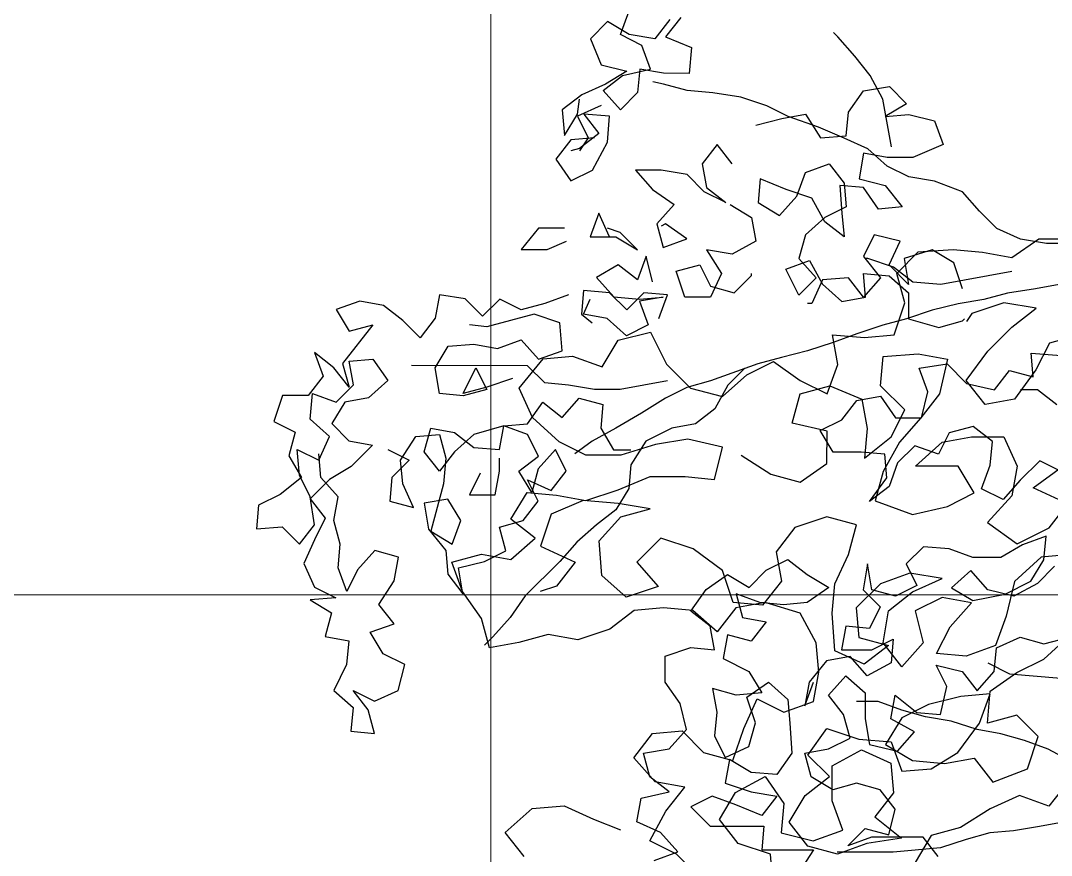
# Model space of a CAD drawing. Header units: millimetres. Extents: x 684983 to 685377, y 990360 to 990509.
# Drawn here: x 685183.662 to 685184.353, y 990435.863 to 990436.423 of the extents above; entities that cross this region are included whole.
import ezdxf

# ---------------------------------------------------------------- set-up
doc = ezdxf.new("R2010")
doc.units = ezdxf.units.MM
doc.layers.add('grid', color=8, linetype='Continuous', lineweight=9)
doc.layers.add('JACK  FRUIT TREE', color=7, linetype='Continuous')
doc.layers.add('TEAK', color=7, linetype='Continuous')

# ---------------------------------------------------------------- blocks, each defined once
blk = doc.blocks.new('JT')
at = {"color": 3}
for p, q in [((-0.57841, 1.47766, 157.72663), (-0.56644, 1.48603, 157.72663)), ((-0.56644, 1.48603, 157.72663), (-0.55208, 1.48601, 157.72663)), ((-0.62986, 1.47053, 157.72663), (-0.62028, 1.48009, 157.72663)), ((-0.62028, 1.48009, 157.72663), (-0.60473, 1.48128, 157.72663)), ((-0.60473, 1.48128, 157.72663), (-0.59157, 1.48007, 157.72663)), ((-0.59157, 1.48007, 157.72663), (-0.57841, 1.47766, 157.72663)), ((-0.62629, 1.45737, 157.72663), (-0.62986, 1.47053, 157.72663)), ((-0.63108, 1.44301, 157.72663), (-0.62629, 1.45737, 157.72663)), ((-0.58202, 1.45733, 157.72663), (-0.59638, 1.45255, 157.72663)), ((-0.56766, 1.45492, 157.72663), (-0.58202, 1.45733, 157.72663)), ((-0.59638, 1.45255, 157.72663), (-0.59877, 1.44897, 157.72663)), ((-0.57844, 1.44656, 157.72663), (-0.56766, 1.45492, 157.72663)), ((-0.58921, 1.4358, 157.72663), (-0.57844, 1.44656, 157.72663)), ((-0.75432, 1.44073, 157.72663), (-0.73996, 1.44431, 157.72663)), ((-0.73996, 1.44431, 157.72663), (-0.73279, 1.42995, 157.72663)), ((-0.65622, 1.42988, 157.72663), (-0.6586, 1.44304, 157.72663)), ((-0.6586, 1.44304, 157.72663), (-0.64425, 1.44183, 157.72663)), ((-0.64425, 1.44183, 157.72663), (-0.63108, 1.44301, 157.72663)), ((-0.54853, 1.44294, 157.72663), (-0.56169, 1.43936, 157.72663)), ((-0.76151, 1.42878, 157.72663), (-0.75432, 1.44073, 157.72663)), ((-0.56169, 1.43936, 157.72663), (-0.56769, 1.4274, 157.72663)), ((-0.79861, 1.41924, 157.72663), (-0.78783, 1.43239, 157.72663)), ((-0.78783, 1.43239, 157.72663), (-0.77467, 1.43357, 157.72663)), ((-0.77467, 1.43357, 157.72663), (-0.76151, 1.42878, 157.72663)), ((-0.63709, 1.42029, 157.72663), (-0.63588, 1.43345, 157.72663)), ((-0.63588, 1.43345, 157.72663), (-0.62032, 1.43463, 157.72663)), ((-0.62032, 1.43463, 157.72663), (-0.60716, 1.43222, 157.72663)), ((-0.60716, 1.43222, 157.72663), (-0.61077, 1.41667, 157.72663)), ((-0.5988, 1.42264, 157.72663), (-0.58921, 1.4358, 157.72663)), ((-0.73279, 1.42995, 157.72663), (-0.72204, 1.41917, 157.72663)), ((-0.69691, 1.42513, 157.72663), (-0.68494, 1.4311, 157.72663)), ((-0.68494, 1.4311, 157.72663), (-0.67298, 1.42271, 157.72663)), ((-0.66102, 1.41672, 157.72663), (-0.65622, 1.42988, 157.72663)), ((-0.70768, 1.41557, 157.72663), (-0.69691, 1.42513, 157.72663)), ((-0.56769, 1.4274, 157.72663), (-0.57727, 1.41425, 157.72663)), ((-0.79264, 1.40607, 157.72663), (-0.79861, 1.41924, 157.72663)), ((-0.72204, 1.41917, 157.72663), (-0.70768, 1.41557, 157.72663)), ((-0.67298, 1.42271, 157.72663), (-0.66102, 1.41672, 157.72663)), ((-0.67298, 1.41673, 157.72663), (-0.65982, 1.42031, 157.72663)), ((-0.65982, 1.42031, 157.72663), (-0.64547, 1.41431, 157.72663)), ((-0.62633, 1.40951, 157.72663), (-0.63709, 1.42029, 157.72663)), ((-0.59043, 1.41187, 157.72663), (-0.5988, 1.42264, 157.72663)), ((-0.67659, 1.40357, 157.72663), (-0.67298, 1.41673, 157.72663)), ((-0.64547, 1.41431, 157.72663), (-0.64309, 1.40115, 157.72663)), ((-0.61077, 1.41667, 157.72663), (-0.61915, 1.40591, 157.72663)), ((-0.57727, 1.41425, 157.72663), (-0.59043, 1.41187, 157.72663)), ((-0.63232, 1.39755, 157.72663), (-0.62633, 1.40951, 157.72663)), ((-0.78068, 1.39529, 157.72663), (-0.79264, 1.40607, 157.72663)), ((-0.61915, 1.40591, 157.72663), (-0.62873, 1.39515, 157.72663)), ((-0.66103, 1.39997, 157.72663), (-0.67659, 1.40357, 157.72663)), ((-0.66105, 1.38561, 157.72663), (-0.66103, 1.39997, 157.72663)), ((-0.64309, 1.40115, 157.72663), (-0.6443, 1.38799, 157.72663)), ((-0.72325, 1.39644, 157.72663), (-0.73761, 1.39406, 157.72663)), ((-0.7077, 1.39283, 157.72663), (-0.72325, 1.39644, 157.72663)), ((-0.6443, 1.38799, 157.72663), (-0.63232, 1.39755, 157.72663)), ((-0.60959, 1.39514, 157.72663), (-0.59643, 1.39752, 157.72663)), ((-0.59643, 1.39752, 157.72663), (-0.58207, 1.3975, 157.72663)), ((-0.58207, 1.3975, 157.72663), (-0.5761, 1.38434, 157.72663)), ((-0.76873, 1.3893, 157.72663), (-0.78068, 1.39529, 157.72663)), ((-0.73761, 1.39406, 157.72663), (-0.75317, 1.38929, 157.72663)), ((-0.71131, 1.37848, 157.72663), (-0.7077, 1.39283, 157.72663)), ((-0.62873, 1.39515, 157.72663), (-0.63593, 1.382, 157.72663)), ((-0.62157, 1.38438, 157.72663), (-0.60959, 1.39514, 157.72663)), ((-0.75317, 1.38929, 157.72663), (-0.76873, 1.3893, 157.72663)), ((-0.69933, 1.38924, 157.72663), (-0.68618, 1.38085, 157.72663)), ((-0.67302, 1.37725, 157.72663), (-0.66105, 1.38561, 157.72663)), ((-0.63593, 1.382, 157.72663), (-0.63953, 1.36884, 157.72663)), ((-0.60242, 1.38436, 157.72663), (-0.62157, 1.38438, 157.72663)), ((-0.59525, 1.37239, 157.72663), (-0.60242, 1.38436, 157.72663)), ((-0.5761, 1.38434, 157.72663), (-0.57851, 1.37118, 157.72663)), ((-0.56893, 1.37476, 157.72663), (-0.55576, 1.38432, 157.72663)), ((-0.75438, 1.37373, 157.72663), (-0.74002, 1.3797, 157.72663)), ((-0.74002, 1.3797, 157.72663), (-0.72447, 1.37969, 157.72663)), ((-0.72447, 1.37969, 157.72663), (-0.71131, 1.37848, 157.72663)), ((-0.68618, 1.38085, 157.72663), (-0.67302, 1.37725, 157.72663)), ((-0.80225, 1.36062, 157.72663), (-0.79506, 1.37257, 157.72663)), ((-0.79506, 1.37257, 157.72663), (-0.7819, 1.37136, 157.72663)), ((-0.76874, 1.36896, 157.72663), (-0.75438, 1.37373, 157.72663)), ((-0.60723, 1.36642, 157.72663), (-0.59525, 1.37239, 157.72663)), ((-0.55338, 1.36757, 157.72663), (-0.56893, 1.37476, 157.72663)), ((-0.76994, 1.36896, 157.72663), (-0.7843, 1.36299, 157.72663)), ((-0.7819, 1.37136, 157.72663), (-0.76874, 1.36896, 157.72663)), ((-0.75439, 1.36775, 157.72663), (-0.76994, 1.36896, 157.72663)), ((-0.74003, 1.36534, 157.72663), (-0.75439, 1.36775, 157.72663)), ((-0.63953, 1.36884, 157.72663), (-0.62278, 1.36284, 157.72663)), ((-0.57851, 1.37118, 157.72663), (-0.58928, 1.35922, 157.72663)), ((-0.7532, 1.36177, 157.72663), (-0.74003, 1.36534, 157.72663)), ((-0.62278, 1.36284, 157.72663), (-0.60723, 1.36642, 157.72663)), ((-0.56177, 1.35681, 157.72663), (-0.55338, 1.36757, 157.72663)), ((-0.79149, 1.35223, 157.72663), (-0.80225, 1.36062, 157.72663)), ((-0.7843, 1.36299, 157.72663), (-0.7891, 1.34864, 157.72663)), ((-0.76278, 1.35101, 157.72663), (-0.7532, 1.36177, 157.72663)), ((-0.66107, 1.36168, 157.72663), (-0.67543, 1.35691, 157.72663)), ((-0.64791, 1.35808, 157.72663), (-0.66107, 1.36168, 157.72663)), ((-0.58928, 1.35922, 157.72663), (-0.57613, 1.34964, 157.72663)), ((-0.67543, 1.35691, 157.72663), (-0.68382, 1.34615, 157.72663)), ((-0.65151, 1.34492, 157.72663), (-0.64791, 1.35808, 157.72663)), ((-0.57613, 1.34964, 157.72663), (-0.56177, 1.35681, 157.72663)), ((-0.80227, 1.34267, 157.72663), (-0.79149, 1.35223, 157.72663)), ((-0.7616, 1.33545, 157.72663), (-0.76278, 1.35101, 157.72663)), ((-0.73526, 1.35218, 157.72663), (-0.74604, 1.34142, 157.72663)), ((-0.72091, 1.34738, 157.72663), (-0.73526, 1.35218, 157.72663)), ((-0.82859, 1.3415, 157.72663), (-0.81543, 1.34507, 157.72663)), ((-0.81543, 1.34507, 157.72663), (-0.80227, 1.34267, 157.72663)), ((-0.7891, 1.34864, 157.72663), (-0.77356, 1.34145, 157.72663)), ((-0.70775, 1.3378, 157.72663), (-0.72091, 1.34738, 157.72663)), ((-0.68382, 1.34615, 157.72663), (-0.68144, 1.33299, 157.72663)), ((-0.65751, 1.33177, 157.72663), (-0.65151, 1.34492, 157.72663)), ((-0.55221, 1.34483, 157.72663), (-0.56537, 1.34365, 157.72663)), ((-0.82382, 1.32833, 157.72663), (-0.82859, 1.3415, 157.72663)), ((-0.77356, 1.34145, 157.72663), (-0.78194, 1.33069, 157.72663)), ((-0.74604, 1.34142, 157.72663), (-0.73648, 1.33064, 157.72663)), ((-0.56537, 1.34365, 157.72663), (-0.57734, 1.33289, 157.72663)), ((-0.75084, 1.32587, 157.72663), (-0.7616, 1.33545, 157.72663)), ((-0.70298, 1.32343, 157.72663), (-0.70775, 1.3378, 157.72663)), ((-0.624, 1.33652, 157.72663), (-0.63717, 1.33175, 157.72663)), ((-0.60965, 1.33412, 157.72663), (-0.624, 1.33652, 157.72663)), ((-0.68144, 1.33299, 157.72663), (-0.68982, 1.32223, 157.72663)), ((-0.65872, 1.31861, 157.72663), (-0.65751, 1.33177, 157.72663)), ((-0.63717, 1.33175, 157.72663), (-0.64795, 1.32099, 157.72663)), ((-0.62281, 1.32815, 157.72663), (-0.60965, 1.33412, 157.72663)), ((-0.57734, 1.33289, 157.72663), (-0.58095, 1.31734, 157.72663)), ((-0.81545, 1.31636, 157.72663), (-0.82382, 1.32833, 157.72663)), ((-0.78194, 1.33069, 157.72663), (-0.78912, 1.3283, 157.72663)), ((-0.73648, 1.33064, 157.72663), (-0.75084, 1.32587, 157.72663)), ((-0.63359, 1.31978, 157.72663), (-0.62281, 1.32815, 157.72663)), ((-0.68982, 1.32223, 157.72663), (-0.70298, 1.32343, 157.72663)), ((-0.68862, 1.32342, 157.72663), (-0.70179, 1.32104, 157.72663)), ((-0.67307, 1.31862, 157.72663), (-0.68862, 1.32342, 157.72663)), ((-0.60966, 1.32574, 157.72663), (-0.62163, 1.31977, 157.72663)), ((-0.5965, 1.32334, 157.72663), (-0.60966, 1.32574, 157.72663)), ((-0.60608, 1.31258, 157.72663), (-0.5965, 1.32334, 157.72663)), ((-0.74725, 1.31989, 157.72663), (-0.75803, 1.31152, 157.72663)), ((-0.73409, 1.32107, 157.72663), (-0.74725, 1.31989, 157.72663)), ((-0.72093, 1.31986, 157.72663), (-0.73409, 1.32107, 157.72663)), ((-0.71017, 1.31028, 157.72663), (-0.72093, 1.31986, 157.72663)), ((-0.70179, 1.32104, 157.72663), (-0.71017, 1.31028, 157.72663)), ((-0.66591, 1.30545, 157.72663), (-0.67307, 1.31862, 157.72663)), ((-0.65754, 1.30186, 157.72663), (-0.65872, 1.31861, 157.72663)), ((-0.64795, 1.32099, 157.72663), (-0.64676, 1.30783, 157.72663)), ((-0.636, 1.30543, 157.72663), (-0.63359, 1.31978, 157.72663)), ((-0.62163, 1.31977, 157.72663), (-0.61805, 1.30541, 157.72663)), ((-0.58095, 1.31734, 157.72663), (-0.58575, 1.30418, 157.72663)), ((-0.81188, 1.30319, 157.72663), (-0.81545, 1.31636, 157.72663)), ((-0.61207, 1.30062, 157.72663), (-0.60608, 1.31258, 157.72663)), ((-0.78555, 1.30915, 157.72663), (-0.79871, 1.30557, 157.72663)), ((-0.77239, 1.30675, 157.72663), (-0.78555, 1.30915, 157.72663)), ((-0.75803, 1.31152, 157.72663), (-0.77239, 1.30675, 157.72663)), ((-0.64676, 1.30783, 157.72663), (-0.6336, 1.30423, 157.72663)), ((-0.56422, 1.29818, 157.72663), (-0.55224, 1.30894, 157.72663)), ((-0.79871, 1.30557, 157.72663), (-0.81188, 1.30319, 157.72663)), ((-0.66472, 1.29229, 157.72663), (-0.66591, 1.30545, 157.72663)), ((-0.6336, 1.30423, 157.72663), (-0.64438, 1.29586, 157.72663)), ((-0.62763, 1.29465, 157.72663), (-0.636, 1.30543, 157.72663)), ((-0.61805, 1.30541, 157.72663), (-0.62763, 1.29465, 157.72663)), ((-0.58575, 1.30418, 157.72663), (-0.59891, 1.29941, 157.72663)), ((-0.64438, 1.29586, 157.72663), (-0.65754, 1.30186, 157.72663)), ((-0.59891, 1.29941, 157.72663), (-0.61207, 1.30062, 157.72663)), ((-0.57619, 1.29221, 157.72663), (-0.56422, 1.29818, 157.72663)), ((-0.66713, 1.27913, 157.72663), (-0.66472, 1.29229, 157.72663)), ((-0.58816, 1.28385, 157.72663), (-0.57619, 1.29221, 157.72663)), ((-0.69825, 1.2672, 157.72663), (-0.69225, 1.28035, 157.72663)), ((-0.69225, 1.28035, 157.72663), (-0.68029, 1.27436, 157.72663)), ((-0.60132, 1.28147, 157.72663), (-0.61568, 1.27789, 157.72663)), ((-0.58816, 1.28265, 157.72663), (-0.60132, 1.28147, 157.72663)), ((-0.59296, 1.26949, 157.72663), (-0.58816, 1.28265, 157.72663)), ((-0.58937, 1.26949, 157.72663), (-0.58816, 1.28385, 157.72663)), ((-0.68029, 1.27436, 157.72663), (-0.66713, 1.27913, 157.72663)), ((-0.61568, 1.27789, 157.72663), (-0.62765, 1.27192, 157.72663)), ((-0.62765, 1.27192, 157.72663), (-0.63484, 1.25996, 157.72663)), ((-0.5762, 1.27307, 157.72663), (-0.58937, 1.26949, 157.72663)), ((-0.56664, 1.26349, 157.72663), (-0.5762, 1.27307, 157.72663)), ((-0.70305, 1.25284, 157.72663), (-0.69825, 1.2672, 157.72663)), ((-0.66954, 1.25521, 157.72663), (-0.66116, 1.26716, 157.72663)), ((-0.66116, 1.26716, 157.72663), (-0.6468, 1.26236, 157.72663)), ((-0.60254, 1.25634, 157.72663), (-0.59296, 1.26949, 157.72663)), ((-0.74731, 1.25408, 157.72663), (-0.73893, 1.26484, 157.72663)), ((-0.73893, 1.26484, 157.72663), (-0.72577, 1.26603, 157.72663)), ((-0.72577, 1.26603, 157.72663), (-0.7162, 1.25644, 157.72663)), ((-0.6468, 1.26236, 157.72663), (-0.63245, 1.26115, 157.72663)), ((-0.57144, 1.24913, 157.72663), (-0.56664, 1.26349, 157.72663)), ((-0.65878, 1.25041, 157.72663), (-0.64561, 1.25758, 157.72663)), ((-0.64561, 1.25758, 157.72663), (-0.63246, 1.25158, 157.72663)), ((-0.63484, 1.25996, 157.72663), (-0.62288, 1.25277, 157.72663)), ((-0.63245, 1.26115, 157.72663), (-0.62767, 1.24799, 157.72663)), ((-0.73775, 1.2433, 157.72663), (-0.74731, 1.25408, 157.72663)), ((-0.7162, 1.25644, 157.72663), (-0.70305, 1.25284, 157.72663)), ((-0.65998, 1.24563, 157.72663), (-0.66954, 1.25521, 157.72663)), ((-0.62288, 1.25277, 157.72663), (-0.60853, 1.25156, 157.72663)), ((-0.61451, 1.24917, 157.72663), (-0.60254, 1.25634, 157.72663)), ((-0.60853, 1.25156, 157.72663), (-0.59536, 1.25394, 157.72663)), ((-0.59536, 1.25394, 157.72663), (-0.587, 1.24317, 157.72663)), ((-0.65879, 1.23486, 157.72663), (-0.65878, 1.25041, 157.72663)), ((-0.63246, 1.25158, 157.72663), (-0.63127, 1.23842, 157.72663)), ((-0.62767, 1.24799, 157.72663), (-0.61451, 1.24917, 157.72663)), ((-0.587, 1.24317, 157.72663), (-0.57144, 1.24913, 157.72663)), ((-0.70186, 1.23848, 157.72663), (-0.68869, 1.24565, 157.72663)), ((-0.68869, 1.24565, 157.72663), (-0.68033, 1.23368, 157.72663)), ((-0.67076, 1.23726, 157.72663), (-0.65998, 1.24563, 157.72663)), ((-0.72459, 1.2409, 157.72663), (-0.73775, 1.2433, 157.72663)), ((-0.73298, 1.23014, 157.72663), (-0.72459, 1.2409, 157.72663)), ((-0.5535, 1.24313, 157.72663), (-0.56188, 1.23237, 157.72663)), ((-0.70905, 1.22653, 157.72663), (-0.70186, 1.23848, 157.72663)), ((-0.67795, 1.2253, 157.72663), (-0.67076, 1.23726, 157.72663)), ((-0.65402, 1.22169, 157.72663), (-0.65879, 1.23486, 157.72663)), ((-0.63127, 1.23842, 157.72663), (-0.63966, 1.22766, 157.72663)), ((-0.57504, 1.23717, 157.72663), (-0.58821, 1.2312, 157.72663)), ((-0.56188, 1.23237, 157.72663), (-0.57504, 1.23717, 157.72663)), ((-0.80477, 1.22063, 157.72663), (-0.7928, 1.23139, 157.72663)), ((-0.7928, 1.23139, 157.72663), (-0.77844, 1.23257, 157.72663)), ((-0.77844, 1.23257, 157.72663), (-0.76529, 1.22658, 157.72663)), ((-0.74017, 1.21698, 157.72663), (-0.73298, 1.23014, 157.72663)), ((-0.68033, 1.23368, 157.72663), (-0.68154, 1.22052, 157.72663)), ((-0.58821, 1.2312, 157.72663), (-0.60137, 1.22284, 157.72663)), ((-0.76529, 1.22658, 157.72663), (-0.75333, 1.22178, 157.72663)), ((-0.70069, 1.21575, 157.72663), (-0.70905, 1.22653, 157.72663)), ((-0.66958, 1.21453, 157.72663), (-0.67795, 1.2253, 157.72663)), ((-0.63966, 1.22766, 157.72663), (-0.6277, 1.21808, 157.72663)), ((-0.79641, 1.20986, 157.72663), (-0.80477, 1.22063, 157.72663)), ((-0.68154, 1.22052, 157.72663), (-0.66718, 1.21692, 157.72663)), ((-0.66718, 1.21692, 157.72663), (-0.65402, 1.22169, 157.72663)), ((-0.60137, 1.22284, 157.72663), (-0.61454, 1.21926, 157.72663)), ((-0.72821, 1.21099, 157.72663), (-0.74017, 1.21698, 157.72663)), ((-0.68633, 1.21095, 157.72663), (-0.70069, 1.21575, 157.72663)), ((-0.6277, 1.21808, 157.72663), (-0.64326, 1.2157, 157.72663)), ((-0.61454, 1.21926, 157.72663), (-0.62173, 1.2073, 157.72663)), ((-0.65642, 1.21092, 157.72663), (-0.66958, 1.21453, 157.72663)), ((-0.64326, 1.2157, 157.72663), (-0.65642, 1.21092, 157.72663)), ((-0.71745, 1.20021, 157.72663), (-0.72821, 1.21099, 157.72663)), ((-0.68515, 1.19779, 157.72663), (-0.68633, 1.21095, 157.72663))]:
    blk.add_line(p, q, dxfattribs=at)
blk = doc.blocks.new('A$C25655A80')
at = {"color": 62}
for p, q in [((-0.68283, 1.76365), (-0.67898, 1.77422)), ((-0.6886, 1.76943), (-0.69629, 1.76174)), ((-0.67899, 1.76365), (-0.6886, 1.76943)), ((-0.66072, 1.77036), (-0.66745, 1.76172)), ((-0.65591, 1.77132), (-0.66265, 1.76267)), ((-0.58574, 1.7626), (-0.58766, 1.76453)), ((-0.69629, 1.76174), (-0.6915, 1.7502)), ((-0.67322, 1.75884), (-0.68283, 1.76365)), ((-0.66745, 1.76172), (-0.67899, 1.76365)), ((-0.66265, 1.76267), (-0.65112, 1.75786)), ((-0.57806, 1.75394), (-0.58574, 1.7626)), ((-0.66939, 1.74826), (-0.67322, 1.75884)), ((-0.65112, 1.75786), (-0.65209, 1.74632)), ((-0.6915, 1.7502), (-0.67996, 1.74731)), ((-0.57134, 1.74529), (-0.57806, 1.75394)), ((-0.69055, 1.73867), (-0.68189, 1.74539)), ((-0.67996, 1.74731), (-0.68958, 1.74155)), ((-0.68189, 1.74539), (-0.66939, 1.74826)), ((-0.6742, 1.74826), (-0.67517, 1.73769)), ((-0.66362, 1.74633), (-0.6742, 1.74826)), ((-0.65209, 1.74632), (-0.66362, 1.74633)), ((-0.68958, 1.74155), (-0.70016, 1.73675)), ((-0.66363, 1.74153), (-0.66843, 1.74249)), ((-0.65306, 1.73863), (-0.66363, 1.74153)), ((-0.56558, 1.73471), (-0.57134, 1.74529)), ((-0.70016, 1.73675), (-0.70882, 1.73003)), ((-0.68286, 1.73001), (-0.69055, 1.73867)), ((-0.67517, 1.73769), (-0.68286, 1.73001)), ((-0.64152, 1.73766), (-0.65306, 1.73863)), ((-0.62903, 1.73573), (-0.64152, 1.73766)), ((-0.58097, 1.72895), (-0.57423, 1.73856)), ((-0.57423, 1.73856), (-0.56269, 1.74047)), ((-0.56269, 1.74047), (-0.55501, 1.73277)), ((-0.70209, 1.7281), (-0.70112, 1.73483)), ((-0.69151, 1.73194), (-0.70209, 1.72714)), ((-0.61749, 1.73187), (-0.62903, 1.73573)), ((-0.60788, 1.72705), (-0.61749, 1.73187)), ((-0.56175, 1.71355), (-0.56558, 1.73471)), ((-0.55501, 1.73277), (-0.56463, 1.72702)), ((-0.70882, 1.73003), (-0.70787, 1.71849)), ((-0.70787, 1.71849), (-0.70209, 1.7281)), ((-0.70209, 1.72714), (-0.69729, 1.71752)), ((-0.69921, 1.7281), (-0.69249, 1.71944)), ((-0.68767, 1.72713), (-0.69921, 1.7281)), ((-0.68864, 1.71559), (-0.68767, 1.72713)), ((-0.61077, 1.7261), (-0.60019, 1.72801)), ((-0.59443, 1.72224), (-0.60788, 1.72705)), ((-0.60019, 1.72801), (-0.59347, 1.71743)), ((-0.58194, 1.71838), (-0.58097, 1.72895)), ((-0.56463, 1.72702), (-0.55405, 1.72797)), ((-0.55405, 1.72797), (-0.54252, 1.72507)), ((-0.62231, 1.72322), (-0.61077, 1.7261)), ((-0.54252, 1.72507), (-0.53868, 1.71449)), ((-0.69249, 1.71944), (-0.70114, 1.71272)), ((-0.5829, 1.71742), (-0.59443, 1.72224)), ((-0.59347, 1.71743), (-0.58194, 1.71838)), ((-0.70499, 1.71657), (-0.71172, 1.70792)), ((-0.69441, 1.71752), (-0.70499, 1.71657)), ((-0.69729, 1.71752), (-0.70114, 1.71176)), ((-0.69539, 1.7031), (-0.68864, 1.71559)), ((-0.63962, 1.71459), (-0.64636, 1.70594)), ((-0.6329, 1.70593), (-0.63962, 1.71459)), ((-0.57233, 1.7126), (-0.5829, 1.71742)), ((-0.53868, 1.71449), (-0.55215, 1.70874)), ((-0.70114, 1.71272), (-0.70499, 1.71176)), ((-0.57425, 1.71068), (-0.57619, 1.69915)), ((-0.56368, 1.70875), (-0.57425, 1.71068)), ((-0.56368, 1.7049), (-0.57233, 1.7126)), ((-0.55215, 1.70874), (-0.56368, 1.70875)), ((-0.71172, 1.70792), (-0.705, 1.6983)), ((-0.64636, 1.70594), (-0.64444, 1.69537)), ((-0.60022, 1.70205), (-0.58964, 1.70589)), ((-0.58964, 1.70589), (-0.58292, 1.69723)), ((-0.55408, 1.70009), (-0.56368, 1.7049)), ((-0.705, 1.6983), (-0.69539, 1.7031)), ((-0.67616, 1.70308), (-0.66848, 1.69443)), ((-0.66462, 1.70307), (-0.67616, 1.70308)), ((-0.65309, 1.70114), (-0.66462, 1.70307)), ((-0.64541, 1.69344), (-0.65309, 1.70114)), ((-0.60407, 1.69148), (-0.60022, 1.70205)), ((-0.54254, 1.69816), (-0.55408, 1.70009)), ((-0.64444, 1.69537), (-0.6358, 1.68863)), ((-0.62041, 1.69919), (-0.62138, 1.68862)), ((-0.60888, 1.69437), (-0.62041, 1.69919)), ((-0.57427, 1.6953), (-0.58484, 1.69627)), ((-0.58484, 1.69627), (-0.58389, 1.68377)), ((-0.58292, 1.69723), (-0.58197, 1.68666)), ((-0.57619, 1.69915), (-0.56465, 1.69625)), ((-0.56755, 1.68568), (-0.57427, 1.6953)), ((-0.56465, 1.69625), (-0.55697, 1.68663)), ((-0.53005, 1.69334), (-0.54254, 1.69816)), ((-0.66848, 1.69443), (-0.65887, 1.68769)), ((-0.6358, 1.68863), (-0.64541, 1.69344)), ((-0.61177, 1.68284), (-0.60407, 1.69148)), ((-0.59734, 1.69052), (-0.60888, 1.69437)), ((-0.59159, 1.67994), (-0.59734, 1.69052)), ((-0.52237, 1.68468), (-0.53005, 1.69334)), ((-0.65887, 1.68769), (-0.66657, 1.67904)), ((-0.63388, 1.68767), (-0.62427, 1.68189)), ((-0.62138, 1.68862), (-0.61177, 1.68284)), ((-0.58197, 1.68666), (-0.59158, 1.68186)), ((-0.55697, 1.68663), (-0.56755, 1.68568)), ((-0.69252, 1.68387), (-0.69637, 1.6733)), ((-0.68772, 1.6733), (-0.69252, 1.68387)), ((-0.62427, 1.68189), (-0.62236, 1.67131)), ((-0.59158, 1.68186), (-0.60024, 1.67418)), ((-0.58389, 1.68377), (-0.58294, 1.6732)), ((-0.51468, 1.67698), (-0.52237, 1.68468)), ((-0.71944, 1.67717), (-0.72714, 1.66756)), ((-0.70791, 1.67716), (-0.71944, 1.67717)), ((-0.68291, 1.67521), (-0.68868, 1.67714)), ((-0.66657, 1.67904), (-0.66369, 1.66847)), ((-0.66272, 1.67904), (-0.66465, 1.67808)), ((-0.65312, 1.6723), (-0.66272, 1.67904)), ((-0.58294, 1.6732), (-0.59159, 1.67994)), ((-0.50411, 1.67217), (-0.51468, 1.67698)), ((-0.69637, 1.6733), (-0.68484, 1.67329)), ((-0.68484, 1.67329), (-0.67523, 1.66752)), ((-0.67523, 1.66752), (-0.68291, 1.67521)), ((-0.66369, 1.66847), (-0.65312, 1.6723)), ((-0.60024, 1.67418), (-0.60314, 1.6636)), ((-0.56948, 1.67415), (-0.5743, 1.66454)), ((-0.55795, 1.67125), (-0.56948, 1.67415)), ((-0.49258, 1.67023), (-0.50411, 1.67217)), ((-0.72714, 1.66756), (-0.7156, 1.66755)), ((-0.7156, 1.66755), (-0.70695, 1.67139)), ((-0.64447, 1.66749), (-0.63775, 1.65691)), ((-0.63293, 1.66555), (-0.64447, 1.66749)), ((-0.62236, 1.67131), (-0.63293, 1.66555)), ((-0.56276, 1.66068), (-0.55795, 1.67125)), ((-0.54353, 1.6674), (-0.55603, 1.66356)), ((-0.53392, 1.66162), (-0.54353, 1.6674)), ((-0.47912, 1.67022), (-0.49258, 1.67023)), ((-0.67139, 1.66463), (-0.67524, 1.65406)), ((-0.66851, 1.65309), (-0.67139, 1.66463)), ((-0.60891, 1.6588), (-0.59833, 1.66264)), ((-0.60314, 1.6636), (-0.59545, 1.65495)), ((-0.59833, 1.66264), (-0.59257, 1.65206)), ((-0.5743, 1.66454), (-0.56661, 1.65492)), ((-0.57237, 1.66358), (-0.57334, 1.66358)), ((-0.56084, 1.65972), (-0.57237, 1.66358)), ((-0.55603, 1.66356), (-0.55412, 1.65202)), ((-0.68389, 1.66079), (-0.69351, 1.65504)), ((-0.67524, 1.65406), (-0.68389, 1.66079)), ((-0.65794, 1.65789), (-0.64736, 1.66076)), ((-0.6541, 1.64635), (-0.65794, 1.65789)), ((-0.64736, 1.66076), (-0.64256, 1.65114)), ((-0.60315, 1.64726), (-0.60891, 1.6588)), ((-0.55412, 1.65202), (-0.56276, 1.66068)), ((-0.5522, 1.65298), (-0.56084, 1.65972)), ((-0.53009, 1.65008), (-0.53392, 1.66162)), ((-0.69351, 1.65504), (-0.68582, 1.64638)), ((-0.63775, 1.65691), (-0.64257, 1.64634)), ((-0.63199, 1.64825), (-0.62429, 1.65593)), ((-0.62429, 1.65593), (-0.62429, 1.65689)), ((-0.59545, 1.65495), (-0.60315, 1.64726)), ((-0.59257, 1.65398), (-0.59739, 1.64341)), ((-0.58103, 1.65493), (-0.59257, 1.65398)), ((-0.57431, 1.64627), (-0.58103, 1.65493)), ((-0.56661, 1.65492), (-0.57431, 1.64627)), ((-0.5743, 1.65685), (-0.56277, 1.65588)), ((-0.57335, 1.64627), (-0.5743, 1.65685)), ((-0.56277, 1.65588), (-0.55412, 1.64818)), ((-0.50797, 1.65775), (-0.5397, 1.65201)), ((-0.69928, 1.64927), (-0.70025, 1.6387)), ((-0.68774, 1.6483), (-0.69928, 1.64927)), ((-0.64256, 1.65114), (-0.63199, 1.64825)), ((-0.59257, 1.65206), (-0.58393, 1.64436)), ((-0.5397, 1.65201), (-0.5522, 1.65298)), ((-0.49741, 1.65005), (-0.5099, 1.64814)), ((-0.48683, 1.65196), (-0.49741, 1.65005)), ((-0.79926, 1.64456), (-0.80984, 1.64072)), ((-0.78869, 1.64263), (-0.79926, 1.64456)), ((-0.76369, 1.64741), (-0.76562, 1.63684)), ((-0.75215, 1.64548), (-0.76369, 1.64741)), ((-0.74447, 1.63778), (-0.75215, 1.64548)), ((-0.73677, 1.64546), (-0.74447, 1.63778)), ((-0.72717, 1.64065), (-0.73677, 1.64546)), ((-0.70601, 1.64736), (-0.71659, 1.64352)), ((-0.69929, 1.6387), (-0.6964, 1.64543)), ((-0.68006, 1.6406), (-0.68774, 1.6483)), ((-0.68582, 1.64638), (-0.67429, 1.6454)), ((-0.67236, 1.64829), (-0.68006, 1.6406)), ((-0.66371, 1.64636), (-0.67429, 1.64444)), ((-0.67429, 1.6454), (-0.66371, 1.64636)), ((-0.67429, 1.64444), (-0.67045, 1.63387)), ((-0.66179, 1.64732), (-0.67236, 1.64829)), ((-0.66565, 1.63675), (-0.66179, 1.64732)), ((-0.64257, 1.64634), (-0.6541, 1.64635)), ((-0.58393, 1.64436), (-0.57335, 1.64627)), ((-0.55412, 1.64818), (-0.55413, 1.63664)), ((-0.52048, 1.64526), (-0.53202, 1.64335)), ((-0.5099, 1.64814), (-0.52048, 1.64526)), ((-0.80984, 1.64072), (-0.80408, 1.6311)), ((-0.78004, 1.63589), (-0.78869, 1.64263)), ((-0.71659, 1.64352), (-0.72717, 1.64065)), ((-0.59739, 1.64341), (-0.59931, 1.64341)), ((-0.54356, 1.64048), (-0.5551, 1.63664)), ((-0.53202, 1.64335), (-0.54356, 1.64048)), ((-0.77236, 1.62819), (-0.78004, 1.63589)), ((-0.76562, 1.63684), (-0.77236, 1.62819)), ((-0.7214, 1.63872), (-0.74255, 1.63297)), ((-0.70987, 1.63486), (-0.7214, 1.63872)), ((-0.70892, 1.62237), (-0.70987, 1.63486)), ((-0.70025, 1.6387), (-0.69545, 1.63485)), ((-0.68872, 1.63677), (-0.69929, 1.6387)), ((-0.68007, 1.62907), (-0.68872, 1.63677)), ((-0.5551, 1.63664), (-0.56567, 1.63377)), ((-0.55413, 1.63664), (-0.54068, 1.63279)), ((-0.54068, 1.63279), (-0.5301, 1.63566)), ((-0.5301, 1.63566), (-0.52914, 1.63662)), ((-0.7935, 1.63398), (-0.80698, 1.61669)), ((-0.80408, 1.6311), (-0.7935, 1.63398)), ((-0.74255, 1.63297), (-0.75024, 1.63394)), ((-0.67045, 1.63387), (-0.68007, 1.62907)), ((-0.56567, 1.63377), (-0.57721, 1.62994)), ((-0.73776, 1.62335), (-0.72718, 1.62719)), ((-0.72718, 1.62719), (-0.71949, 1.61853)), ((-0.58779, 1.6261), (-0.59933, 1.62227)), ((-0.57721, 1.62994), (-0.58779, 1.6261)), ((-0.81947, 1.62151), (-0.81563, 1.61093)), ((-0.81082, 1.61477), (-0.81947, 1.62151)), ((-0.76564, 1.61473), (-0.75986, 1.62433)), ((-0.75986, 1.62433), (-0.74833, 1.62529)), ((-0.74833, 1.62529), (-0.73776, 1.62335)), ((-0.71949, 1.61853), (-0.70892, 1.62237)), ((-0.59933, 1.62227), (-0.61087, 1.61939)), ((-0.49935, 1.62121), (-0.4859, 1.62024)), ((-0.4984, 1.61064), (-0.49935, 1.62121)), ((-0.80698, 1.61669), (-0.8041, 1.60611)), ((-0.80409, 1.61765), (-0.79352, 1.6186)), ((-0.80218, 1.60707), (-0.80409, 1.61765)), ((-0.79352, 1.6186), (-0.78679, 1.60898)), ((-0.62144, 1.61652), (-0.6426, 1.60885)), ((-0.61087, 1.61939), (-0.62144, 1.61652)), ((-0.54935, 1.61453), (-0.53685, 1.61644)), ((-0.53685, 1.61644), (-0.52821, 1.60778)), ((-0.8041, 1.60611), (-0.81082, 1.61477)), ((-0.7243, 1.61565), (-0.77621, 1.6157)), ((-0.76373, 1.60319), (-0.76564, 1.61473)), ((-0.75315, 1.60318), (-0.74738, 1.61471)), ((-0.74738, 1.61471), (-0.74258, 1.60509)), ((-0.71662, 1.60795), (-0.7243, 1.61565)), ((-0.62721, 1.6146), (-0.63491, 1.60692)), ((-0.54551, 1.60395), (-0.54935, 1.61453)), ((-0.51571, 1.60489), (-0.50897, 1.61353)), ((-0.50897, 1.61353), (-0.4984, 1.61064)), ((-0.81563, 1.61093), (-0.82237, 1.60228)), ((-0.78679, 1.60898), (-0.79545, 1.6013)), ((-0.73104, 1.60989), (-0.74258, 1.60605)), ((-0.70605, 1.60698), (-0.71662, 1.60795)), ((-0.66183, 1.60886), (-0.68298, 1.60504)), ((-0.6426, 1.60885), (-0.65318, 1.60597)), ((-0.52821, 1.60778), (-0.51571, 1.60489)), ((-0.82142, 1.59171), (-0.82045, 1.60324)), ((-0.82045, 1.60324), (-0.80987, 1.59939)), ((-0.80987, 1.59939), (-0.80218, 1.60707)), ((-0.75316, 1.60222), (-0.76373, 1.60319)), ((-0.74258, 1.60509), (-0.75316, 1.60222)), ((-0.74258, 1.60605), (-0.75315, 1.60318)), ((-0.69451, 1.60505), (-0.70605, 1.60698)), ((-0.68298, 1.60504), (-0.69451, 1.60505)), ((-0.65318, 1.60597), (-0.66279, 1.60117)), ((-0.63491, 1.60692), (-0.64069, 1.59635)), ((-0.54841, 1.59242), (-0.54551, 1.60395)), ((-0.49649, 1.60487), (-0.50418, 1.60487)), ((-0.48784, 1.59813), (-0.49649, 1.60487)), ((-0.8339, 1.60229), (-0.83776, 1.59076)), ((-0.82237, 1.60228), (-0.8339, 1.60229)), ((-0.80603, 1.59938), (-0.81181, 1.58978)), ((-0.79545, 1.6013), (-0.80603, 1.59938)), ((-0.72433, 1.5897), (-0.71759, 1.5993)), ((-0.71759, 1.5993), (-0.70894, 1.59257)), ((-0.70894, 1.59257), (-0.70125, 1.60121)), ((-0.70125, 1.60121), (-0.69067, 1.59832)), ((-0.69067, 1.59832), (-0.69165, 1.58774)), ((-0.66279, 1.60117), (-0.67337, 1.59446)), ((-0.58398, 1.59149), (-0.57724, 1.60013)), ((-0.57724, 1.60013), (-0.56666, 1.60205)), ((-0.56666, 1.60205), (-0.55994, 1.59243)), ((-0.67337, 1.59446), (-0.68492, 1.58774)), ((-0.64069, 1.59635), (-0.64935, 1.58963)), ((-0.83776, 1.59076), (-0.82815, 1.58595)), ((-0.81277, 1.58401), (-0.82142, 1.59171)), ((-0.81181, 1.58978), (-0.80412, 1.58208)), ((-0.7349, 1.58874), (-0.74836, 1.58491)), ((-0.73684, 1.57817), (-0.7349, 1.58874)), ((-0.7349, 1.58874), (-0.72433, 1.5897)), ((-0.72433, 1.58489), (-0.7349, 1.58874)), ((-0.64935, 1.58963), (-0.65992, 1.58771)), ((-0.59359, 1.58669), (-0.58398, 1.59149)), ((-0.55994, 1.59243), (-0.54841, 1.59242)), ((-0.82815, 1.58595), (-0.83105, 1.57537)), ((-0.77432, 1.58397), (-0.76375, 1.58492)), ((-0.77048, 1.57724), (-0.76759, 1.58781)), ((-0.76759, 1.58781), (-0.75702, 1.58588)), ((-0.76375, 1.58492), (-0.76087, 1.57435)), ((-0.75702, 1.58588), (-0.74837, 1.57914)), ((-0.74836, 1.58491), (-0.75702, 1.57723)), ((-0.71953, 1.57527), (-0.72433, 1.58489)), ((-0.68492, 1.58774), (-0.6955, 1.58198)), ((-0.69165, 1.58774), (-0.68589, 1.57812)), ((-0.65992, 1.58771), (-0.67146, 1.58196)), ((-0.58783, 1.57707), (-0.59359, 1.58669)), ((-0.53592, 1.58568), (-0.54073, 1.57607)), ((-0.52534, 1.58855), (-0.53592, 1.58568)), ((-0.51669, 1.58181), (-0.52534, 1.58855)), ((-0.81759, 1.57344), (-0.81277, 1.58401)), ((-0.80412, 1.58208), (-0.79355, 1.58015)), ((-0.79355, 1.58015), (-0.80317, 1.57054)), ((-0.78106, 1.57341), (-0.77432, 1.58397)), ((-0.6955, 1.58198), (-0.70319, 1.57622)), ((-0.67146, 1.58196), (-0.6782, 1.57139)), ((-0.5513, 1.57992), (-0.559, 1.57224)), ((-0.54073, 1.57607), (-0.5513, 1.57992)), ((-0.51766, 1.57124), (-0.51669, 1.58181)), ((-0.83105, 1.57537), (-0.82529, 1.56576)), ((-0.8272, 1.57825), (-0.81759, 1.57344)), ((-0.82625, 1.56672), (-0.8272, 1.57825)), ((-0.81663, 1.56575), (-0.81759, 1.57632)), ((-0.78682, 1.57822), (-0.77721, 1.5734)), ((-0.76376, 1.56858), (-0.77048, 1.57724)), ((-0.75702, 1.57723), (-0.76376, 1.56858)), ((-0.74837, 1.57914), (-0.73684, 1.57817)), ((-0.72819, 1.56855), (-0.71953, 1.57527)), ((-0.71184, 1.57815), (-0.71954, 1.5695)), ((-0.70704, 1.56853), (-0.71184, 1.57815)), ((-0.68589, 1.57812), (-0.6782, 1.57812)), ((-0.57534, 1.57706), (-0.58783, 1.57707)), ((-0.56476, 1.57609), (-0.57534, 1.57706)), ((-0.56381, 1.56552), (-0.56476, 1.57609)), ((-0.80317, 1.57054), (-0.81279, 1.56478)), ((-0.77721, 1.5734), (-0.78491, 1.56572)), ((-0.78011, 1.56283), (-0.78106, 1.57341)), ((-0.76087, 1.57435), (-0.76184, 1.56281)), ((-0.73684, 1.56856), (-0.73684, 1.57433)), ((-0.6782, 1.57139), (-0.67917, 1.56081)), ((-0.559, 1.57224), (-0.56285, 1.56167)), ((-0.52152, 1.56067), (-0.51766, 1.57124)), ((-0.49555, 1.57314), (-0.50421, 1.5645)), ((-0.48594, 1.56833), (-0.49555, 1.57314)), ((-0.82529, 1.56576), (-0.83491, 1.55807)), ((-0.82145, 1.5571), (-0.82625, 1.56672)), ((-0.80895, 1.55709), (-0.81663, 1.56575)), ((-0.78491, 1.56572), (-0.78588, 1.55514)), ((-0.7455, 1.5676), (-0.75031, 1.558)), ((-0.73878, 1.55799), (-0.73684, 1.56856)), ((-0.72243, 1.55893), (-0.72819, 1.56855)), ((-0.71954, 1.5695), (-0.72243, 1.55893)), ((-0.71378, 1.55989), (-0.70704, 1.56853)), ((-0.81279, 1.56478), (-0.82145, 1.55614)), ((-0.77531, 1.55225), (-0.78011, 1.56283)), ((-0.76184, 1.56281), (-0.76763, 1.54167)), ((-0.72435, 1.5647), (-0.71378, 1.55989)), ((-0.71955, 1.55508), (-0.72435, 1.5647)), ((-0.57151, 1.55495), (-0.56381, 1.56552)), ((-0.56285, 1.56167), (-0.57151, 1.55495)), ((-0.50421, 1.5645), (-0.51191, 1.55586)), ((-0.83491, 1.55807), (-0.84452, 1.55328)), ((-0.81954, 1.5446), (-0.82145, 1.5571)), ((-0.81088, 1.54652), (-0.80895, 1.55709)), ((-0.75031, 1.558), (-0.73878, 1.55799)), ((-0.67917, 1.56081), (-0.68495, 1.55121)), ((-0.51191, 1.55586), (-0.52152, 1.56067)), ((-0.84452, 1.55328), (-0.84549, 1.5427)), ((-0.82145, 1.55614), (-0.81473, 1.54748)), ((-0.78588, 1.55514), (-0.77531, 1.55225)), ((-0.75993, 1.55608), (-0.7705, 1.55417)), ((-0.7705, 1.55417), (-0.76859, 1.54263)), ((-0.75417, 1.54646), (-0.75993, 1.55608)), ((-0.72629, 1.54644), (-0.71955, 1.55508)), ((-0.81473, 1.54748), (-0.81954, 1.53787)), ((-0.68495, 1.55121), (-0.69361, 1.54449)), ((-0.84549, 1.5427), (-0.83396, 1.54365)), ((-0.83396, 1.54365), (-0.82628, 1.53596)), ((-0.82628, 1.53596), (-0.81954, 1.5446)), ((-0.80801, 1.53594), (-0.81088, 1.54652)), ((-0.75802, 1.53589), (-0.75417, 1.54646)), ((-0.73687, 1.54356), (-0.72629, 1.54644)), ((-0.73399, 1.53299), (-0.73687, 1.54356)), ((-0.69361, 1.54449), (-0.70227, 1.5368)), ((-0.76859, 1.54263), (-0.76091, 1.53301)), ((-0.76763, 1.54167), (-0.75802, 1.53589)), ((-0.4927, 1.5395), (-0.50328, 1.53566)), ((-0.49367, 1.52892), (-0.4927, 1.5395)), ((-0.81954, 1.53787), (-0.82436, 1.5273)), ((-0.80898, 1.52537), (-0.80801, 1.53594)), ((-0.70227, 1.5368), (-0.70996, 1.52816)), ((-0.5475, 1.53474), (-0.5552, 1.52706)), ((-0.53596, 1.53377), (-0.5475, 1.53474)), ((-0.52539, 1.52991), (-0.53596, 1.53377)), ((-0.50328, 1.53566), (-0.5129, 1.5299)), ((-0.79263, 1.53304), (-0.80033, 1.5244)), ((-0.78206, 1.53015), (-0.79263, 1.53304)), ((-0.78399, 1.51957), (-0.78206, 1.53015)), ((-0.76091, 1.53301), (-0.75996, 1.52244)), ((-0.74361, 1.52819), (-0.73399, 1.53299)), ((-0.61768, 1.52423), (-0.60807, 1.52903)), ((-0.60807, 1.52903), (-0.59942, 1.52229)), ((-0.5129, 1.5299), (-0.52539, 1.52991)), ((-0.49945, 1.51931), (-0.49367, 1.52892)), ((-0.82436, 1.5273), (-0.81956, 1.51672)), ((-0.80515, 1.51479), (-0.80898, 1.52537)), ((-0.80033, 1.5244), (-0.80515, 1.51479)), ((-0.75515, 1.52532), (-0.74361, 1.52819)), ((-0.75324, 1.51378), (-0.75515, 1.52532)), ((-0.70996, 1.52816), (-0.72536, 1.51279)), ((-0.5725, 1.52707), (-0.57443, 1.51554)), ((-0.57059, 1.51553), (-0.5725, 1.52707)), ((-0.5552, 1.52706), (-0.5504, 1.51744)), ((-0.48887, 1.52603), (-0.49656, 1.51835)), ((-0.75996, 1.52244), (-0.75324, 1.51378)), ((-0.64461, 1.5156), (-0.63499, 1.52232)), ((-0.63499, 1.52232), (-0.62538, 1.51655)), ((-0.62538, 1.51655), (-0.61768, 1.52423)), ((-0.59942, 1.52229), (-0.58981, 1.51651)), ((-0.52636, 1.52415), (-0.53502, 1.51646)), ((-0.51868, 1.51549), (-0.52636, 1.52415)), ((-0.81956, 1.51672), (-0.80995, 1.51191)), ((-0.79073, 1.50901), (-0.78399, 1.51957)), ((-0.65135, 1.506), (-0.64461, 1.5156)), ((-0.58981, 1.51651), (-0.59943, 1.50979)), ((-0.57443, 1.51554), (-0.56675, 1.50784)), ((-0.56002, 1.51264), (-0.57059, 1.51553)), ((-0.5504, 1.51744), (-0.56002, 1.51264)), ((-0.53502, 1.51646), (-0.52541, 1.51069)), ((-0.50714, 1.51259), (-0.51868, 1.51549)), ((-0.51099, 1.51356), (-0.49945, 1.51931)), ((-0.49656, 1.51835), (-0.50714, 1.51259)), ((-0.80995, 1.51191), (-0.82149, 1.51096)), ((-0.82149, 1.51096), (-0.81188, 1.50518)), ((-0.72536, 1.51279), (-0.7321, 1.50319)), ((-0.63115, 1.51367), (-0.62828, 1.50309)), ((-0.62058, 1.50981), (-0.63115, 1.51367)), ((-0.52541, 1.51069), (-0.51099, 1.51356)), ((-0.78401, 1.50035), (-0.79073, 1.50901)), ((-0.6427, 1.49926), (-0.65135, 1.506)), ((-0.61001, 1.50884), (-0.62058, 1.50981)), ((-0.59943, 1.50979), (-0.61001, 1.50884)), ((-0.56675, 1.50784), (-0.57156, 1.49823)), ((-0.81188, 1.50518), (-0.81478, 1.49461)), ((-0.7321, 1.50319), (-0.7398, 1.49454)), ((-0.62828, 1.50309), (-0.6177, 1.50116)), ((-0.79459, 1.49651), (-0.78401, 1.50035)), ((-0.64079, 1.48868), (-0.6427, 1.49926)), ((-0.6177, 1.50116), (-0.62444, 1.49251)), ((-0.58214, 1.4992), (-0.58407, 1.48863)), ((-0.57156, 1.49823), (-0.58214, 1.4992)), ((-0.81478, 1.49461), (-0.8042, 1.49268)), ((-0.8042, 1.49268), (-0.80518, 1.4821)), ((-0.78883, 1.48689), (-0.79459, 1.49651)), ((-0.7398, 1.49454), (-0.74364, 1.4907)), ((-0.63501, 1.49541), (-0.63695, 1.48483)), ((-0.62444, 1.49251), (-0.63501, 1.49541)), ((-0.57061, 1.48862), (-0.56099, 1.49342)), ((-0.56099, 1.49342), (-0.56197, 1.48284)), ((-0.51486, 1.48953), (-0.50428, 1.49432)), ((-0.50428, 1.49432), (-0.49371, 1.49143)), ((-0.49371, 1.49143), (-0.48217, 1.4943)), ((-0.6629, 1.48582), (-0.65136, 1.48965)), ((-0.65136, 1.48965), (-0.64079, 1.48868)), ((-0.58407, 1.48863), (-0.57061, 1.48862)), ((-0.51583, 1.47895), (-0.51486, 1.48953)), ((-0.77922, 1.48208), (-0.78883, 1.48689)), ((-0.66291, 1.47428), (-0.6629, 1.48582)), ((-0.63695, 1.48483), (-0.62542, 1.47905)), ((-0.5908, 1.48383), (-0.5985, 1.47422)), ((-0.58023, 1.48574), (-0.5908, 1.48383)), ((-0.57255, 1.47708), (-0.58023, 1.48574)), ((-0.56197, 1.48284), (-0.57255, 1.47708)), ((-0.80518, 1.4821), (-0.81095, 1.47057)), ((-0.78212, 1.47055), (-0.77922, 1.48208)), ((-0.62542, 1.47905), (-0.61966, 1.46944)), ((-0.54178, 1.48186), (-0.53025, 1.47897)), ((-0.53698, 1.47224), (-0.54178, 1.48186)), ((-0.53025, 1.47897), (-0.52353, 1.47031)), ((-0.52353, 1.47031), (-0.51583, 1.47895)), ((-0.51871, 1.4828), (-0.5091, 1.47799)), ((-0.65619, 1.46466), (-0.66291, 1.47428)), ((-0.62639, 1.46752), (-0.61677, 1.47424)), ((-0.61677, 1.47424), (-0.60812, 1.46654)), ((-0.60044, 1.46365), (-0.59658, 1.47422)), ((-0.5985, 1.47422), (-0.60044, 1.46365)), ((-0.58986, 1.46845), (-0.58216, 1.47709)), ((-0.58216, 1.47709), (-0.57351, 1.46939)), ((-0.5091, 1.47799), (-0.48603, 1.47604)), ((-0.81095, 1.47057), (-0.80231, 1.46287)), ((-0.8023, 1.47057), (-0.79269, 1.46575)), ((-0.79558, 1.46191), (-0.8023, 1.47057)), ((-0.79269, 1.46575), (-0.78212, 1.47055)), ((-0.64176, 1.47138), (-0.63985, 1.4608)), ((-0.63119, 1.46849), (-0.64176, 1.47138)), ((-0.61966, 1.46944), (-0.63119, 1.46849)), ((-0.57351, 1.46939), (-0.57352, 1.45786)), ((-0.53988, 1.45975), (-0.53698, 1.47224)), ((-0.65332, 1.45313), (-0.65619, 1.46466)), ((-0.62255, 1.45598), (-0.62639, 1.46752)), ((-0.60812, 1.46654), (-0.60717, 1.45597)), ((-0.58314, 1.45979), (-0.58986, 1.46845)), ((-0.56775, 1.46554), (-0.57736, 1.46555)), ((-0.55718, 1.46169), (-0.56775, 1.46554)), ((-0.56199, 1.45785), (-0.56006, 1.46842)), ((-0.56006, 1.46842), (-0.55045, 1.46072)), ((-0.80231, 1.46287), (-0.80328, 1.4523)), ((-0.79271, 1.45133), (-0.79558, 1.46191)), ((-0.63985, 1.4608), (-0.64082, 1.45023)), ((-0.58026, 1.44921), (-0.58314, 1.45979)), ((-0.54661, 1.4588), (-0.55718, 1.46169)), ((-0.55045, 1.46072), (-0.53988, 1.45975)), ((-0.62545, 1.44541), (-0.62255, 1.45598)), ((-0.60717, 1.45597), (-0.60622, 1.44251)), ((-0.57352, 1.45786), (-0.57161, 1.44632)), ((-0.55142, 1.45207), (-0.56199, 1.45785)), ((-0.53507, 1.45686), (-0.54661, 1.4588)), ((-0.52354, 1.45301), (-0.53507, 1.45686)), ((-0.80328, 1.4523), (-0.79271, 1.45133)), ((-0.66101, 1.44448), (-0.65332, 1.45313)), ((-0.55912, 1.44343), (-0.55142, 1.45207)), ((-0.51297, 1.45107), (-0.52354, 1.45301)), ((-0.5024, 1.44818), (-0.51297, 1.45107)), ((-0.64082, 1.45023), (-0.63602, 1.44061)), ((-0.58988, 1.44442), (-0.58026, 1.44921)), ((-0.57161, 1.44632), (-0.55912, 1.44343)), ((-0.49183, 1.44433), (-0.5024, 1.44818)), ((-0.67255, 1.44257), (-0.66101, 1.44448)), ((-0.66968, 1.43199), (-0.67255, 1.44257)), ((-0.63602, 1.44061), (-0.62545, 1.44541)), ((-0.60622, 1.44251), (-0.61296, 1.4329)), ((-0.60045, 1.4425), (-0.58988, 1.44442)), ((-0.59758, 1.43193), (-0.60045, 1.4425)), ((-0.48126, 1.43855), (-0.49183, 1.44433)), ((-0.6341, 1.43965), (-0.63604, 1.42908)), ((-0.6245, 1.43387), (-0.6341, 1.43965)), ((-0.61296, 1.4329), (-0.6245, 1.43387)), ((-0.66103, 1.42525), (-0.66968, 1.43199)), ((-0.63604, 1.42908), (-0.6245, 1.42522)), ((-0.58797, 1.42615), (-0.59758, 1.43193)), ((-0.5774, 1.42902), (-0.58797, 1.42615)), ((-0.56682, 1.42613), (-0.5774, 1.42902)), ((-0.67353, 1.42238), (-0.66103, 1.42525)), ((-0.64181, 1.42331), (-0.65143, 1.41852)), ((-0.63124, 1.41946), (-0.64181, 1.42331)), ((-0.6245, 1.42522), (-0.61297, 1.42329)), ((-0.61297, 1.42329), (-0.61971, 1.41464)), ((-0.5601, 1.41747), (-0.56682, 1.42613)), ((-0.67546, 1.41181), (-0.67353, 1.42238)), ((-0.65143, 1.41852), (-0.64278, 1.40986)), ((-0.61971, 1.41464), (-0.63124, 1.41946)), ((-0.563, 1.40594), (-0.5601, 1.41747)), ((-0.66489, 1.40699), (-0.67546, 1.41181)), ((-0.64278, 1.40986), (-0.61875, 1.40984)), ((-0.61875, 1.40984), (-0.61972, 1.39926)), ((-0.4957, 1.40972), (-0.50724, 1.40781)), ((-0.48513, 1.41164), (-0.4957, 1.40972)), ((-0.65721, 1.39833), (-0.66489, 1.40699)), ((-0.58127, 1.40115), (-0.57357, 1.40883)), ((-0.57069, 1.40498), (-0.58127, 1.40115)), ((-0.57357, 1.40883), (-0.563, 1.40594)), ((-0.54762, 1.40496), (-0.57069, 1.40498)), ((-0.5409, 1.39631), (-0.54762, 1.40496)), ((-0.51782, 1.40686), (-0.52839, 1.40398)), ((-0.50724, 1.40781), (-0.51782, 1.40686)), ((-0.53993, 1.40015), (-0.56108, 1.39825)), ((-0.52839, 1.40398), (-0.53993, 1.40015)), ((-0.66779, 1.3945), (-0.65721, 1.39833)), ((-0.61972, 1.39926), (-0.59665, 1.39924)), ((-0.59665, 1.39924), (-0.60339, 1.38867)), ((-0.56108, 1.39825), (-0.58608, 1.39827))]:
    blk.add_line(p, q, dxfattribs=at)
blk = doc.blocks.new('TR')
blk.add_blockref('A$C25655A80', (0.01921, 0.01485, 1.34531))

msp = doc.modelspace()

# ---------------------------------------------------------------- linework, layer by layer
at = {"layer": 'grid'}
for p, q in [((685183.9771, 990509.15479), (685183.9771, 990370.8996)), ((685221.15913, 990436.03806), (685118.72704, 990436.03806))]:
    msp.add_line(p, q, dxfattribs=at)

# ---------------------------------------------------------------- block references
at = {"layer": 'JACK  FRUIT TREE', "xscale": 1.5, "yscale": 1.5, "zscale": 1.5}
msp.add_blockref('JT', (685185.194, 990434.04786, -138.04995), dxfattribs=at)
at = {"layer": 'TEAK', "xscale": 1.5, "yscale": 1.5, "zscale": 1.5}
msp.add_blockref('TR', (685185.05947, 990433.746, 98.578), dxfattribs=at)

doc.saveas('drawing.dxf')
